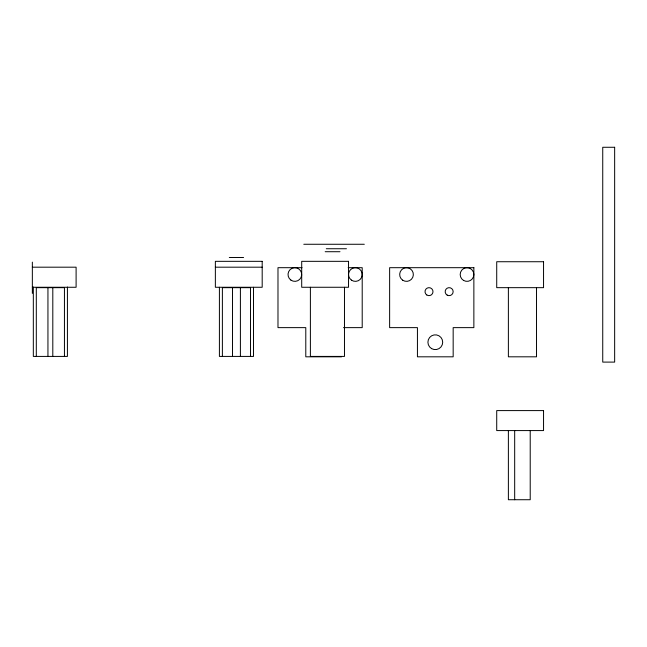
<?xml version="1.0" encoding="UTF-8"?>
<svg xmlns="http://www.w3.org/2000/svg" width="647" height="647" viewBox="0 0 647 647"><rect width="100%" height="100%" fill="white"/><g stroke="black" fill="none" stroke-linecap="round" stroke-linejoin="round"><path stroke-width="0.97" d="M303.791 244.267L364.301 244.267M326.29 248.739L346.444 248.739M325.182 251.715L339.982 251.715M229.305 257.49L243.595 257.49M32.35 267.187L76.103 267.187L76.103 287.268L32.35 287.268M215.362 267.187L262.189 267.187M302.044 267.688L277.984 267.688L277.984 327.633L305.788 327.633L305.788 356.812L341.519 356.812M348.175 267.688L362.207 267.688L362.207 327.633L343.484 327.633M536.517 287.664L536.517 356.812L508.38 356.812L508.38 287.664M530.216 430.578L530.216 499.727L508.38 499.727L508.38 430.578M514.68 430.578L514.68 499.727M344.479 287.268L344.479 356.416L310.39 356.416L310.39 287.268M253.503 287.268L253.503 356.416L219.406 356.416L219.406 287.268M250.518 356.416L250.518 287.664L222.382 287.664L222.382 356.416M240.401 287.664L240.401 356.416M232.508 287.664L232.508 356.416M67.417 287.033L67.417 356.416L33.329 356.416L33.329 287.033M64.441 356.416L64.441 287.664L36.305 287.664L36.305 356.416M52.803 287.664L52.803 356.416M47.943 287.664L47.943 356.416M32.35 262.132L32.35 293.398M614.65 147.273L602.737 147.273L602.737 362.102L614.65 362.102L614.65 147.273M262.189 261.331L215.362 261.331L215.362 287.268L262.189 287.268L262.189 261.331M348.531 261.331L301.704 261.331L301.704 287.268L348.531 287.268L348.531 261.331M543.545 261.728L496.718 261.728L496.718 287.664L543.545 287.664L543.545 261.728M473.863 267.688L389.631 267.688L389.631 327.633L417.436 327.633L417.436 356.812L453.167 356.812L453.167 327.633L473.863 327.633L473.863 267.688M543.545 410.594L496.718 410.594L496.718 430.578L543.545 430.578L543.545 410.594M351.426 280.119A6.842 6.842 0 0 0 362.183 275.145A6.842 6.842 0 0 0 352.494 268.319A6.842 6.842 0 0 0 351.426 280.119M290.924 280.119A6.842 6.842 0 0 0 301.672 275.145A6.842 6.842 0 0 0 291.991 268.319A6.842 6.842 0 0 0 290.924 280.119M463.6 280.45A6.842 6.842 0 0 0 473.863 274.53A6.842 6.842 0 0 0 463.6 268.602A6.842 6.842 0 0 0 463.6 280.45M402.677 280.191A6.842 6.842 0 0 0 413.336 275.015A6.842 6.842 0 0 0 403.526 268.376A6.842 6.842 0 0 0 402.677 280.191M426.769 294.959A3.987 3.987 0 0 0 432.989 291.934A3.987 3.987 0 0 0 427.263 288.069A3.987 3.987 0 0 0 426.769 294.959M447.166 295.105A3.987 3.987 0 0 0 453.151 291.651A3.987 3.987 0 0 0 447.166 288.198A3.987 3.987 0 0 0 447.166 295.105M431.606 348.628A7.4 7.4 0 0 0 442.702 342.223A7.4 7.4 0 0 0 431.606 335.817A7.4 7.4 0 0 0 431.606 348.628"/></g></svg>
